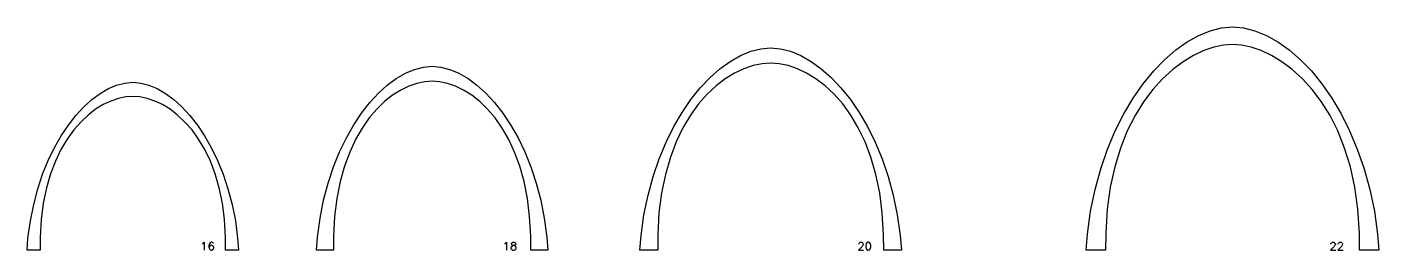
# Model space of a CAD drawing. Extents: x 173 to 6474, y -23 to 579.
# Drawn here: x 1812 to 3288, y 4 to 248 of the extents above; entities that cross this region are included whole.
import ezdxf

# ---------------------------------------------------------------- set-up
doc = ezdxf.new("R2010")
doc.units = 0
doc.layers.add('WORK', color=7, linetype='CONTINUOUS')

msp = doc.modelspace()

# ---------------------------------------------------------------- linework, layer by layer
at = {"layer": 'WORK'}
for points in [[(3128.2, 247.6), (3140.3, 246.5), (3152.7, 243.4), (3165.2, 238.3), (3177.7, 231.3), (3190.1, 222.5), (3202.4, 211.8), (3214.3, 199.5), (3225.7, 185.4), (3236.6, 169.8), (3246.7, 152.6), (3256.1, 134), (3264.5, 114), (3271.9, 92.6), (3278.2, 69.9), (3283.1, 46.1), (3286.6, 21.1), (3288.1, 3.8), (3266.8, 3.8), (3266.7, 22.2), (3265.1, 48.3), (3261.7, 72.5), (3256.9, 94.8), (3250.6, 115.2), (3243.2, 133.9), (3234.7, 150.8), (3225.3, 165.9), (3215.2, 179.3), (3204.5, 191), (3193.5, 201.1), (3182.2, 209.6), (3170.9, 216.4), (3159.7, 221.7), (3148.7, 225.4), (3138.2, 227.6), (3128.2, 228.4), (3118.3, 227.6), (3107.8, 225.4), (3096.8, 221.7), (3085.6, 216.4), (3074.3, 209.6), (3063, 201.1), (3051.9, 191), (3041.3, 179.3), (3031.2, 165.9), (3021.8, 150.8), (3013.3, 133.9), (3005.9, 115.2), (2999.6, 94.8), (2994.7, 72.5), (2991.4, 48.3), (2989.8, 22.2), (2989.7, 3.8), (2968.3, 3.8), (2969.8, 21.1), (2973.3, 46.1), (2978.3, 69.9), (2984.5, 92.6), (2991.9, 114), (3000.3, 134), (3009.7, 152.6), (3019.9, 169.8), (3030.8, 185.4), (3042.2, 199.5), (3054.1, 211.8), (3066.3, 222.5), (3078.7, 231.3), (3091.3, 238.3), (3103.8, 243.4), (3116.1, 246.5)], [(2624, 224.7), (2634.8, 223.8), (2645.8, 221), (2657, 216.4), (2668.2, 210), (2679.3, 202), (2690.2, 192.3), (2700.8, 181.1), (2711, 168.4), (2720.8, 154.2), (2729.8, 138.7), (2738.2, 121.8), (2745.7, 103.6), (2752.4, 84.3), (2757.9, 63.7), (2762.3, 42.1), (2765.5, 19.5), (2766.8, 3.8), (2747.4, 3.8), (2747.3, 20.6), (2745.9, 44.3), (2743.1, 66.2), (2738.9, 86.5), (2733.5, 105.1), (2727.1, 122.1), (2719.7, 137.5), (2711.5, 151.2), (2702.7, 163.4), (2693.3, 174.1), (2683.5, 183.3), (2673.5, 190.9), (2663.3, 197.2), (2653.2, 202), (2643.1, 205.3), (2633.4, 207.4), (2624, 208), (2614.7, 207.4), (2604.9, 205.3), (2594.9, 202), (2584.7, 197.2), (2574.5, 190.9), (2564.5, 183.3), (2554.7, 174.1), (2545.4, 163.4), (2536.5, 151.2), (2528.3, 137.5), (2521, 122.1), (2514.5, 105.1), (2509.2, 86.5), (2505, 66.2), (2502.1, 44.3), (2500.7, 20.6), (2500.7, 3.8), (2481.2, 3.8), (2482.6, 19.5), (2485.7, 42.1), (2490.1, 63.7), (2495.7, 84.3), (2502.3, 103.6), (2509.8, 121.8), (2518.2, 138.7), (2527.3, 154.2), (2537, 168.4), (2547.2, 181.1), (2557.8, 192.3), (2568.7, 202), (2579.8, 210), (2591, 216.4), (2602.2, 221), (2613.2, 223.8)], [(2254.5, 204.7), (2264, 203.8), (2273.8, 201.2), (2283.7, 197.1), (2293.6, 191.3), (2303.4, 184), (2313.1, 175.2), (2322.5, 165), (2331.5, 153.5), (2340.1, 140.6), (2348.2, 126.4), (2355.6, 111.1), (2362.2, 94.6), (2368.1, 77), (2373, 58.3), (2376.9, 38.6), (2379.7, 18), (2380.9, 3.8), (2362.2, 3.8), (2362.2, 19), (2360.9, 40.4), (2358.5, 60.2), (2354.8, 78.6), (2350.1, 95.4), (2344.5, 110.7), (2338, 124.6), (2330.9, 137), (2323.2, 148.1), (2315, 157.7), (2306.5, 166), (2297.7, 172.9), (2288.8, 178.5), (2279.9, 182.9), (2271.2, 185.9), (2262.6, 187.8), (2254.5, 188.4), (2246.3, 187.8), (2237.7, 185.9), (2229, 182.9), (2220.1, 178.5), (2211.2, 172.9), (2202.5, 166), (2193.9, 157.7), (2185.7, 148.1), (2178, 137), (2170.9, 124.6), (2164.4, 110.7), (2158.8, 95.4), (2154.1, 78.6), (2150.5, 60.2), (2148, 40.4), (2146.8, 19), (2146.7, 3.8), (2128, 3.8), (2129.2, 18), (2132, 38.6), (2135.9, 58.3), (2140.8, 77), (2146.7, 94.6), (2153.3, 111.1), (2160.8, 126.4), (2168.8, 140.6), (2177.4, 153.5), (2186.4, 165), (2195.8, 175.2), (2205.5, 184), (2215.3, 191.3), (2225.2, 197.1), (2235.1, 201.2), (2244.9, 203.8)], [(1927.7, 187.1), (1936.4, 186.3), (1945.3, 184), (1954.4, 180.2), (1963.4, 174.9), (1972.4, 168.2), (1981.2, 160.2), (1989.8, 150.9), (1998.1, 140.4), (2005.9, 128.6), (2013.3, 115.7), (2020.1, 101.7), (2026.2, 86.6), (2031.5, 70.6), (2036, 53.5), (2039.6, 35.6), (2042.1, 16.8), (2043.2, 3.8), (2028.9, 3.8), (2028.9, 17.6), (2027.8, 37.1), (2025.4, 55.1), (2022, 71.8), (2017.6, 87.1), (2012.3, 101), (2006.2, 113.6), (1999.5, 124.9), (1992.3, 135), (1984.6, 143.7), (1976.5, 151.3), (1968.3, 157.6), (1960, 162.7), (1951.6, 166.6), (1943.4, 169.4), (1935.4, 171.1), (1927.7, 171.6), (1920, 171.1), (1912, 169.4), (1903.7, 166.6), (1895.4, 162.7), (1887, 157.6), (1878.8, 151.3), (1870.8, 143.7), (1863.1, 135), (1855.8, 124.9), (1849.1, 113.6), (1843.1, 101), (1837.8, 87.1), (1833.4, 71.8), (1829.9, 55.1), (1827.6, 37.1), (1826.5, 17.6), (1826.4, 3.8), (1812.2, 3.8), (1813.2, 16.8), (1815.8, 35.6), (1819.4, 53.5), (1823.8, 70.6), (1829.2, 86.6), (1835.3, 101.7), (1842.1, 115.7), (1849.4, 128.6), (1857.3, 140.4), (1865.5, 150.9), (1874.1, 160.2), (1882.9, 168.2), (1891.9, 174.9), (1901, 180.2), (1910, 184), (1918.9, 186.3)], [(2342.5, 3.8), (2344.1, 3.8), (2345.3, 4.2), (2345.7, 4.6), (2346.1, 5.4), (2346.1, 6.6), (2345.7, 7.4), (2344.9, 8.2), (2343.7, 8.6), (2342.1, 9), (2341.3, 9.4), (2340.9, 10.2), (2340.9, 11), (2341.3, 11.8), (2342.5, 12.2), (2344.1, 12.2), (2345.3, 11.8), (2345.7, 11), (2345.7, 10.2), (2345.3, 9.4), (2344.5, 9), (2342.9, 8.6), (2341.7, 8.2), (2340.9, 7.4), (2340.5, 6.6), (2340.5, 5.4), (2340.9, 4.6), (2341.3, 4.2)], [(2731, 3.8), (2732.2, 4.2), (2733, 5.4), (2733.4, 7.4), (2733.4, 8.6), (2733, 10.6), (2732.2, 11.8), (2731, 12.2), (2730.2, 12.2), (2729, 11.8), (2728.2, 10.6), (2727.8, 8.6), (2727.8, 7.4), (2728.2, 5.4), (2729, 4.2), (2730.2, 3.8)]]:
    msp.add_lwpolyline(points, close=True, dxfattribs=at)
for points in [[(2003.6, 10.6), (2004.4, 11), (2005.6, 12.2), (2005.6, 3.8)], [(2015.6, 11), (2015.2, 11.8), (2014, 12.2), (2013.2, 12.2), (2012, 11.8), (2011.2, 10.6), (2010.8, 8.6), (2010.8, 6.6), (2011.2, 5), (2012, 4.2), (2013.2, 3.8), (2013.6, 3.8), (2014.8, 4.2), (2015.6, 5), (2016, 6.2), (2016, 6.6), (2015.6, 7.8), (2014.8, 8.6), (2013.6, 9), (2013.2, 9), (2012, 8.6), (2011.2, 7.8), (2010.8, 6.6)], [(2333.7, 10.6), (2334.5, 11), (2335.7, 12.2), (2335.7, 3.8)], [(2720.2, 10.2), (2720.2, 10.6), (2720.6, 11.4), (2721, 11.8), (2721.8, 12.2), (2723.4, 12.2), (2724.2, 11.8), (2724.6, 11.4), (2725, 10.6), (2725, 9.8), (2724.6, 9), (2723.8, 7.8), (2719.8, 3.8), (2725.4, 3.8)], [(3235.7, 10.2), (3235.7, 10.6), (3236.1, 11.4), (3236.5, 11.8), (3237.3, 12.2), (3238.9, 12.2), (3239.7, 11.8), (3240.1, 11.4), (3240.5, 10.6), (3240.5, 9.8), (3240.1, 9), (3239.3, 7.8), (3235.3, 3.8), (3240.9, 3.8)], [(3243.7, 10.2), (3243.7, 10.6), (3244.1, 11.4), (3244.5, 11.8), (3245.3, 12.2), (3246.9, 12.2), (3247.7, 11.8), (3248.1, 11.4), (3248.5, 10.6), (3248.5, 9.8), (3248.1, 9), (3247.3, 7.8), (3243.3, 3.8), (3248.9, 3.8)]]:
    msp.add_lwpolyline(points, dxfattribs=at)

doc.saveas('drawing.dxf')
